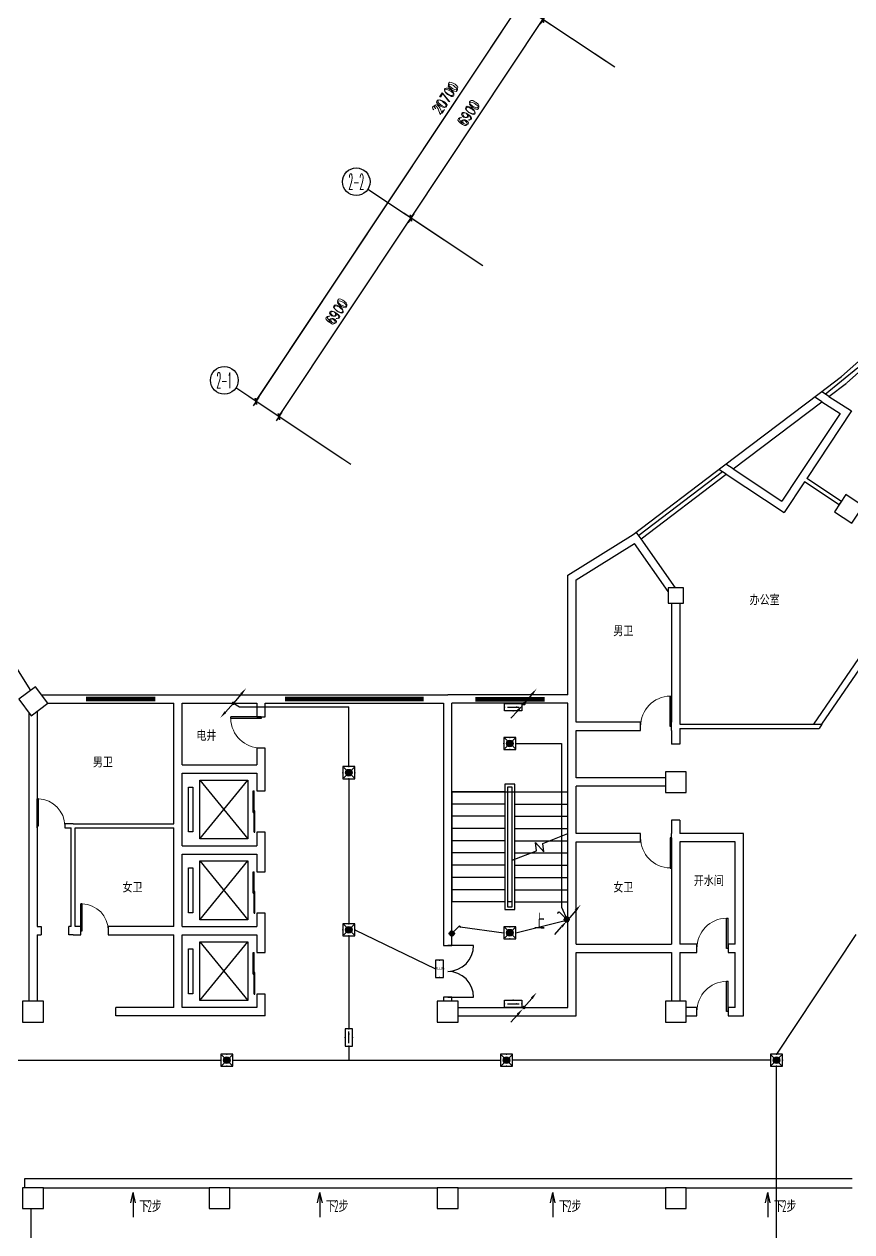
# Model space of a CAD drawing. Extents: x -149393 to 1177518, y -366685 to 296590.
# Drawn here: x 784228 to 808177, y -245171 to -210219 of the extents above; entities that cross this region are included whole.
import ezdxf
from ezdxf.enums import TextEntityAlignment as Align

# ---------------------------------------------------------------- set-up
doc = ezdxf.new("R2010")
doc.units = 0
doc.header["$LTSCALE"] = 1000
doc.header["$MEASUREMENT"] = 0
doc.linetypes.add('常规', pattern=[20, 10, 0, 10])
doc.layers.get('0').update_dxf_attribs({"linetype": 'CONTINUOUS'})
doc.layers.get('Defpoints').update_dxf_attribs({"linetype": 'CONTINUOUS'})
for name, color, linetype in [('AXIS', 3, 'CONTINUOUS'), ('AXIS_TEXT', 7, 'CONTINUOUS'), ('COLUMN', 9, 'CONTINUOUS'), ('EQUIP-消防', 3, 'CONTINUOUS'), ('LWIRE', 4, 'CONTINUOUS'), ('STAIR', 2, 'CONTINUOUS'), ('TEL_SYMB', 3, 'CONTINUOUS'), ('TEL_TEXT', 7, 'CONTINUOUS'), ('WALL', 9, 'CONTINUOUS'), ('WINDOW', 4, 'CONTINUOUS'), ('WIRE-应急', 60, '常规')]:
    doc.layers.add(name, color=color, linetype=linetype)
doc.styles.add('_TCH_AXIS', font='COMPLEX', dxfattribs={"bigfont": 'GBCBIG'})
doc.styles.add('_TCH_DIM', font='SIMPLEX', dxfattribs={"bigfont": 'GBCBIG'})
doc.styles.add('_TCH_DIM_T3', font='SIMPLEX', dxfattribs={"width": 0.7058823529411765, "bigfont": 'GBCBIG'})
doc.styles.add('_TEL_DIM', font='', dxfattribs={"width": 0.8, "height": 3.5})
doc.styles.add('COMPLEX', font='COMPLEX')
doc.styles.add('DIM_FONT', font='SIMPLEX.shx', dxfattribs={"width": 0.8})
doc.styles.get("Standard").update_dxf_attribs({"font": 'gbenor.shx', "bigfont": 'gbcbig.shx'})
doc.styles.get('_TEL_DIM').set_extended_font_data('SimSun')
doc.dimstyles.new('_TCH_ARCH&&100', dxfattribs={"dimtxt": 297.5, "dimasz": 100, "dimexe": 250, "dimexo": 300, "dimgap": 126.25, "dimtad": 1, "dimdec": 0, "dimzin": 0, "dimdsep": 46, "dimtxsty": '_TCH_DIM_T3', "dimblk": 'ARCHTICK', "dimcen": 0.09, "dimclrt": 7, "dimazin": 2, "dimtfac": 1, "dimtdec": 0, "dimtix": 1, "dimtmove": 2, "dimatfit": 3, "dimfxl": 1, "dimtolj": 1, "dimtzin": 0, "dimarcsym": 0})
doc.dimstyles.new('DIMN', dxfattribs={"dimtxt": 300, "dimasz": 1, "dimexe": 250, "dimexo": 300, "dimgap": 150, "dimtad": 1, "dimdec": 0, "dimdsep": 46, "dimtxsty": 'DIM_FONT', "dimblk": '_DIMX', "dimcen": 2.5, "dimclrt": 7, "dimadec": 0, "dimazin": 0, "dimtfac": 1, "dimtdec": 0, "dimtix": 1, "dimtmove": 2, "dimatfit": 3, "dimldrblk": '_DIMX', "dimfxl": 1, "dimtolj": 1, "dimarcsym": 0})

# ---------------------------------------------------------------- blocks, each defined once
blk = doc.blocks.new('$equip_U$00000427(cyc-PC)')
for p, q in [((-0.428571428572468, -0.428571428572468), (0.428571428572468, 0.428571428572468)), ((-0.428571428572468, 0.428571428572468), (0.428571428572468, -0.428571428572468))]:
    blk.add_line(p, q)
blk.add_lwpolyline([(-0.5, 0.5), (-0.5, -0.5), (0.5, -0.5), (0.5, 0.5)], close=True)
blk.add_circle((0, 0), 0.2745087381843628)
for p in [(-0.5, 0), (0, 0.5), (0.5, 0), (0, -0.5)]:
    blk.add_point(p)
for points in [[(-0.237731540830282, 0.1372543690922612), (0.237731540830282, 0.1372543690922612), (-0.2745087381845224, 0), (0.2745087381845224, 0)], [(-0.237731540830282, -0.1372543690922612), (0.237731540830282, -0.1372543690922612), (-0.2745087381845224, 0), (0.2745087381845224, 0)], [(-0.1372543690958992, 0.237731540830282), (0.1372543690886232, 0.237731540830282), (-0.237731540830282, 0.1372543690922612), (0.237731540830282, 0.1372543690922612)], [(0, 0.2745087381845224), (0, 0.2745087381845224), (-0.1372543690958992, 0.237731540830282), (0.1372543690886232, 0.237731540830282)], [(-0.1372543690958992, -0.237731540830282), (0.1372543690886232, -0.237731540830282), (-0.237731540830282, -0.1372543690922612), (0.237731540830282, -0.1372543690922612)], [(0, -0.2745087381845224), (0, -0.2745087381845224), (-0.1372543690958992, -0.237731540830282), (0.1372543690886232, -0.237731540830282)]]:
    blk.add_solid(points)
at = {"color": 7, "style": '_TEL_DIM', "flags": 1}
blk.add_attdef('A', text='', height=2e-05, dxfattribs=at).set_placement((0, 0), align=Align.MIDDLE_CENTER)
blk = doc.blocks.new('$equip_U$00000108(cyc-PC)')
for p, q in [((-0.7199923809498614, 0.6000100000019302), (-0.7199923809498614, 1.000000338535756e-05)), ((0.720007619045191, 0.6000100000019302), (-0.7199923809498614, 0.6000100000019302)), ((-0.7199923809498614, 1.000000338535756e-05), (0.720007619045191, 1.000000338535756e-05)), ((-0.4799923809555366, 0.3000099999990198), (0.4800076190508662, 0.3000099999990198)), ((0.720007619045191, 1.000000338535756e-05), (0.720007619045191, 0.6000100000019302))]:
    blk.add_line(p, q)
for p in [(-0.7199923809498614, 0.3000100000062957), (0, 0), (7.61904766477528e-06, 0.6000100000019302), (0.720007619045191, 0.3000099999990198)]:
    blk.add_point(p)
blk.add_solid([(0.2400076190492655, 0.2280099999989034), (0.5280076190497311, 0.3000099999990198), (0.2400076190492655, 0.3720099999991362)])
at = {"color": 7, "style": '_TEL_DIM', "flags": 1}
blk.add_attdef('A', text='', height=2e-05, dxfattribs=at).set_placement((0, 0), align=Align.MIDDLE_CENTER)
blk = doc.blocks.new('$TelecSys$00000079')
for p, q in [((0.7000000000007276, 0.7000000000007276), (0, 0)), ((0.1041666666678793, 0.1041666666660603), (0.1041666666678793, 0.1041666666660603)), ((-0.1041666666678793, -0.1041666666660603), (-0.1041666666678793, -0.1041666666660603))]:
    blk.add_line(p, q)
at = {"const_width": 0.1425}
blk.add_lwpolyline([(-0.07125000000087311, 0, 1), (0.07125000000087311, 0, 1)], format="xyb", close=True, dxfattribs=at)
blk.add_solid([(0.6300000000010186, 0.7700000000004366), (0.7700000000004366, 0.6299999999991996), (1.150000000001455, 1.149999999999636)])
at = {"width": 0.8, "flags": 9}
blk.add_attdef('A', (0, 0), '', height=2e-05, dxfattribs=at)
blk = doc.blocks.new('$TelecSys$00000078')
for p, q in [((1.150000000001455, 1.149999999999636), (0.5499999999992724, 0.5499999999992724)), ((0.1041666666678793, 0.1041666666660603), (0.1041666666678793, 0.1041666666660603)), ((-0.1041666666678793, -0.1041666666660603), (-0.1041666666678793, -0.1041666666660603))]:
    blk.add_line(p, q)
at = {"const_width": 0.1425}
blk.add_lwpolyline([(-0.07125000000087311, 0, 1), (0.07125000000087311, 0, 1)], format="xyb", close=True, dxfattribs=at)
blk.add_solid([(0.6199999999989814, 0.4799999999995634), (0.4799999999995634, 0.6200000000008004), (0.09999999999854481, 0.1000000000003638)])
at = {"width": 0.8, "flags": 9}
blk.add_attdef('A', (0, 0), '', height=2e-05, dxfattribs=at)
blk = doc.blocks.new('$equip_U$00000446(cyc-PC)')
for p, q in [((0.7199999999938882, 0.6599999999962165), (-0.7199999999938882, 0.6599999999962165)), ((-0.7199999999938882, 0.6599999999962165), (-0.7199999999938882, 0)), ((-0.7199999999938882, 0), (0.7199999999938882, 0)), ((0.7199999999938882, 0), (0.7199999999938882, 0.6599999999962165))]:
    blk.add_line(p, q)
for p in [(-0.7199999999938882, 0.3299999999981083), (0, 0.6599999999962165), (0, 0), (0.7199999999938882, 0.3299999999981083)]:
    blk.add_point(p)
at = {"width": 0.8}
blk.add_text('E', height=0.45, dxfattribs=at).set_placement((-0.07848348547122441, 0.1114720417626813))
at = {"color": 7, "style": '_TEL_DIM', "flags": 1}
blk.add_attdef('A', text='', height=2e-05, dxfattribs=at).set_placement((0, 0), align=Align.MIDDLE_CENTER)
blk = doc.blocks.new('$equip_U$00000423(cyc-PC)')
for p, q in [((0.147326611164317, 0.3556639127473318), (0.6250126984159579, 0.8333500000007916)), ((0.6250126984159579, 0.8333500000007916), (0.7664340546543826, 0.6919286437623668))]:
    blk.add_line(p, q)
blk.add_circle((1.269841595785692e-05, 0.2083500000007916), 0.2083333333333751)
for p in [(-0.2083206349198008, 0.2083499999916967), (-0.0520706349198008, 0.4027276462265945), (0, 0), (0.2083460317444406, 0.2083499999916967), (0.6957233765351702, 0.7626393218815792)]:
    blk.add_point(p)
for points in [[(-0.1804092607126222, 0.312516666666852), (0.180434657529986, 0.312516666666852), (-0.2083206349198008, 0.2083500000007916), (0.2083460317517165, 0.2083500000007916)], [(-0.1804092607126222, 0.1041833333310933), (0.180434657529986, 0.1041833333310933), (-0.2083206349198008, 0.2083500000007916), (0.2083460317517165, 0.2083500000007916)], [(-0.1041539682482835, 0.3887719591220957), (0.1041793650801992, 0.3887719591220957), (-0.1804092607126222, 0.312516666666852), (0.180434657529986, 0.312516666666852)], [(-0.1041539682482835, 0.02792804087948753), (0.1041793650801992, 0.02792804087948753), (-0.1804092607126222, 0.1041833333310933), (0.180434657529986, 0.1041833333310933)], [(1.269841595785692e-05, 0.4166833333310933), (1.269841595785692e-05, 0.4166833333310933), (-0.1041539682482835, 0.3887719591220957), (0.1041793650801992, 0.3887719591220957)], [(1.269841595785692e-05, 1.666666685196105e-05), (1.269841595785692e-05, 1.666666685196105e-05), (-0.1041539682482835, 0.02792804087948753), (0.1041793650801992, 0.02792804087948753)]]:
    blk.add_solid(points)
at = {"color": 7, "style": '_TEL_DIM', "flags": 1}
blk.add_attdef('A', text='', height=2e-05, dxfattribs=at).set_placement((0, 0), align=Align.MIDDLE_CENTER)
blk = doc.blocks.new('_DIMX')
blk.add_line((-150, 0), (150, 0))
at = {"const_width": 50}
blk.add_lwpolyline([(-70, -70), (70, 70)], dxfattribs=at)
blk = doc.blocks.new('_ArchTick')
at = {"color": 0, "linetype": 'ByBlock', "const_width": 0.4}
blk.add_lwpolyline([(-0.5, -0.5), (0.5, 0.5)], dxfattribs=at)
blk = doc.blocks.new('*D1377')
at = {"layer": 'AXIS', "color": 0, "lineweight": -2, "transparency": 16777216}
for p, q in [((799237.6566958547, -210083.9592964986), (804882.2504981367, -201588.1626412557)), ((806714.6772276986, -202805.6240495909), (804674.0201879592, -201449.8147539449)), ((801070.0834254166, -211301.4207048338), (799029.4263856772, -209945.6114091878))]:
    blk.add_line(p, q, dxfattribs=at)
at = {"layer": 'Defpoints', "color": 0, "transparency": 16777216}
for p in [(804882.2504981367, -201588.1626412557), (806964.5535999117, -202971.6415143639), (801319.9597976297, -211467.4381696068)]:
    blk.add_point(p, dxfattribs=at)
at = {"layer": 'AXIS', "color": 0, "lineweight": -2, "transparency": 16777216, "xscale": 100, "yscale": 100, "zscale": 100}
for p, rotation in [((804882.2504981367, -201588.1626412557), 56.39999999999981), ((799237.6566958547, -210083.9592964986), 236.3999999999998)]:
    blk.add_blockref('_ArchTick', p, dxfattribs=dict(at, rotation=rotation))
at = {"layer": 'AXIS', "color": 7, "transparency": 16777216, "insert": (801830.9002558005, -205683.8782928354), "char_height": 297.5, "attachment_point": 5, "rotation": 56.399999999999814, "style": '_TCH_DIM_T3'}
blk.add_mtext('\\A1;10200', dxfattribs=at)
blk = doc.blocks.new('*D1378')
at = {"layer": 'AXIS', "color": 0, "lineweight": -2, "transparency": 16777216}
for p, q in [((801070.0834254164, -211301.4207048338), (799029.4263856767, -209945.6114091877)), ((795419.2550060754, -215831.1158573982), (799237.6566958544, -210083.9592964985)), ((797251.6817356374, -217048.5772657335), (795211.0246958977, -215692.7679700874))]:
    blk.add_line(p, q, dxfattribs=at)
at = {"layer": 'Defpoints', "color": 0, "transparency": 16777216}
for p in [(799237.6566958544, -210083.9592964985), (801319.9597976294, -211467.4381696068), (797501.5581078504, -217214.5947305065)]:
    blk.add_point(p, dxfattribs=at)
at = {"layer": 'AXIS', "color": 0, "lineweight": -2, "transparency": 16777216, "xscale": 100, "yscale": 100, "zscale": 100}
for p, rotation in [((799237.6566958544, -210083.9592964985), 56.40000000000044), ((795419.2550060754, -215831.1158573982), 236.4000000000005)]:
    blk.add_blockref('_ArchTick', p, dxfattribs=dict(at, rotation=rotation))
at = {"layer": 'AXIS', "color": 7, "transparency": 16777216, "insert": (797099.4025097694, -212805.3549009065), "char_height": 297.5, "attachment_point": 5, "rotation": 56.40000000000044, "style": '_TCH_DIM_T3'}
blk.add_mtext('\\A1;6900', dxfattribs=at)
blk = doc.blocks.new('*D1379')
at = {"layer": 'AXIS', "color": 0, "lineweight": -2, "transparency": 16777216}
for p, q in [((791600.8533162961, -221578.2724182978), (795419.2550060751, -215831.1158573981)), ((797251.6817356374, -217048.5772657335), (795211.0246958975, -215692.7679700873)), ((793433.2800458584, -222795.7338266332), (791392.6230061185, -221439.924530987))]:
    blk.add_line(p, q, dxfattribs=at)
at = {"layer": 'Defpoints', "color": 0, "transparency": 16777216}
for p in [(795419.2550060751, -215831.1158573981), (797501.5581078504, -217214.5947305065), (793683.1564180714, -222961.7512914062)]:
    blk.add_point(p, dxfattribs=at)
at = {"layer": 'AXIS', "color": 0, "lineweight": -2, "transparency": 16777216, "xscale": 100, "yscale": 100, "zscale": 100}
for p, rotation in [((795419.2550060751, -215831.1158573981), 56.40000000000044), ((791600.8533162961, -221578.2724182978), 236.4000000000005)]:
    blk.add_blockref('_ArchTick', p, dxfattribs=dict(at, rotation=rotation))
at = {"layer": 'AXIS', "color": 7, "transparency": 16777216, "insert": (793281.0008199904, -218552.511461806), "char_height": 297.5, "attachment_point": 5, "rotation": 56.40000000000044, "style": '_TCH_DIM_T3'}
blk.add_mtext('\\A1;6900', dxfattribs=at)
blk = doc.blocks.new('*D1380')
at = {"layer": 'AXIS', "color": 0, "lineweight": -2, "transparency": 16777216}
for p, q in [((804888.4851151956, -205554.2641439342), (802181.4910828881, -203755.7416088934)), ((790934.5163237284, -221135.5591789033), (802389.7213930655, -203894.0894962043)), ((793433.2800458584, -222795.7338266332), (790726.2860135508, -220997.2112915925))]:
    blk.add_line(p, q, dxfattribs=at)
at = {"layer": 'Defpoints', "color": 0, "transparency": 16777216}
for p in [(802389.7213930655, -203894.0894962043), (805138.3614874086, -205720.2816087072), (793683.1564180714, -222961.7512914062)]:
    blk.add_point(p, dxfattribs=at)
at = {"layer": 'AXIS', "color": 0, "lineweight": -2, "transparency": 16777216, "xscale": 100, "yscale": 100, "zscale": 100}
for p, rotation in [((802389.7213930655, -203894.0894962043), 56.39999999999999), ((790934.5163237284, -221135.5591789033), 236.4)]:
    blk.add_blockref('_ArchTick', p, dxfattribs=dict(at, rotation=rotation))
at = {"layer": 'AXIS', "color": 7, "transparency": 16777216, "insert": (796433.0655172016, -212362.6416615118), "char_height": 297.5, "attachment_point": 5, "rotation": 56.39999999999999, "style": '_TCH_DIM_T3'}
blk.add_mtext('\\A1;20700', dxfattribs=at)
blk = doc.blocks.new('_FZHK')
blk.add_lwpolyline([(-0.5, -0.5), (0.5, -0.5), (0.5, 0.5), (-0.5, 0.5)], close=True)
blk = doc.blocks.new('$TCHSYS$DOOR2D')
for p, q in [((0.45, 0.9750000000000001), (0.5000000000000002, 0.9750000000000001)), ((0.45, 0), (0.45, 0.9750000000000001)), ((0.5, 0), (0.5, 0.9750000000000001)), ((0.5, 0), (0.45, 0))]:
    blk.add_line(p, q)
at = {"lineweight": 13}
blk.add_arc((0.475, 0), 0.975, 91.4692835813538, 180, dxfattribs=at)
blk = doc.blocks.new('_AXISO')
blk.add_circle((0, 0), 0.5)
at = {"layer": 'AXIS_TEXT', "style": 'COMPLEX', "width": 1.041666666666667}
blk.add_attdef('A', text='', height=0.56, dxfattribs=at).set_placement((-0.25, -0.28), (0.25, -0.28), align=Align.FIT)
blk = doc.blocks.new('$DorLib2D$00000029')
for p, q in [((-0.4999999999996997, 0.1687265775143107), (0.01999999999995007, 0.1687265775143107)), ((-0.4999999999996997, 0.1687265775143107), (-0.4999999999996997, 0.14999999999988)), ((-0.4999999999996997, 0.14999999999988), (0.01999999999995007, 0.14999999999988)), ((-0.02000000000004993, 0.1874531550287415), (-0.02000000000004993, 0.1687265775143107)), ((-0.02000000000004993, 0.1874531550287415), (0.4999999999995999, 0.1874531550287415)), ((-0.02000000000004993, 0.1687265775143107), (0.4999999999995999, 0.1687265775143107)), ((0.01999999999995007, 0.14999999999988), (0.01999999999995007, 0.1687265775143107)), ((0.4999999999995999, 0.1874531550287415), (0.4999999999995999, 0.1687265775143107))]:
    blk.add_line(p, q)
blk = doc.blocks.new('$DorLib2D$00000001')
for p, q in [((0.45, 0.9750000000000001), (0.5000000000000002, 0.9750000000000001)), ((0.45, 0), (0.45, 0.9750000000000001)), ((0.5, 0), (0.5, 0.9750000000000001)), ((0.5, 0), (0.45, 0))]:
    blk.add_line(p, q)
at = {"lineweight": 13}
blk.add_arc((0.475, 0), 0.975, 91.4692835813538, 180, dxfattribs=at)
blk = doc.blocks.new('$TCHSYS$WIN2D')
for p, q in [((-0.5, 0.5), (0.5, 0.5)), ((0.5, 0.1666666666666666), (-0.5, 0.1666666666666666)), ((0.5, -0.1666666666666667), (-0.5, -0.1666666666666667)), ((-0.4999999999999999, -0.5), (0.5, -0.5))]:
    blk.add_line(p, q)

msp = doc.modelspace()

# ---------------------------------------------------------------- linework, layer by layer
at = {"color": 59}
for p, q in [((807407.7558435248, -220926.2774861676), (808353.4739088502, -220155.8557624899)), ((807512.4038800396, -220995.805475396), (807300.6856491346, -220855.1402190945)), ((807309.846375134, -221149.3690805704), (807098.1281442285, -221008.7038242682)), ((804747.4658932098, -223091.9699474988), (804535.7476623048, -222951.3046911973)), ((804439.0492728519, -223175.2009245225), (802010.7977819525, -225016.1154509139)), ((804544.9083883042, -223245.5335526732), (804333.1901573987, -223104.868296371)), ((802083.2939791876, -225111.741291493), (801938.3015847165, -224920.4896103334)), ((789309.4828791792, -232098.2441501124), (790699.7094215279, -233798.2441501123)), ((789309.4828791792, -233798.2441501123), (790699.7094215279, -232098.2441501124)), ((789309.4828791792, -234438.2441501124), (790699.7094215279, -236138.2441501124)), ((789309.4828791792, -236138.2441501124), (790699.7094215279, -234438.2441501124)), ((789309.4828791792, -236778.2441501123), (790699.7094215279, -238478.2441501123)), ((789309.4828791792, -238478.2441501123), (790699.7094215279, -236778.2441501123))]:
    msp.add_line(p, q, dxfattribs=at)
for points in [[(788979.5561307903, -232298.2441501124), (789108.0158044243, -232298.2441501124), (789108.0158044243, -233598.2441501123), (788979.5561307903, -233598.2441501123)], [(789309.4828791792, -232098.2441501124), (790699.7094215279, -232098.2441501124), (790699.7094215279, -233798.2441501123), (789309.4828791792, -233798.2441501123)], [(789309.4828791792, -234438.2441501124), (790699.7094215279, -234438.2441501124), (790699.7094215279, -236138.2441501124), (789309.4828791792, -236138.2441501124)], [(788979.5561307903, -234638.2441501124), (789108.0158044243, -234638.2441501124), (789108.0158044243, -235938.2441501124), (788979.5561307903, -235938.2441501124)], [(788979.5561307903, -236978.2441501123), (789108.0158044243, -236978.2441501123), (789108.0158044243, -238278.2441501123), (788979.5561307903, -238278.2441501123)], [(789309.4828791792, -236778.2441501123), (790699.7094215279, -236778.2441501123), (790699.7094215279, -238478.2441501123), (789309.4828791792, -238478.2441501123)]]:
    msp.add_lwpolyline(points, close=True, dxfattribs=at)
for points in [[(787317.0254205213, -244329.3658140225), (787385.6222027208, -244033.5848663417)], [(787385.6222027208, -244033.5848663417), (787385.6222027208, -244747.9258548271)], [(787454.2189849204, -244329.3658140225), (787385.6222027208, -244033.5848663417)], [(792719.5203515406, -244329.3658140225), (792788.1171337402, -244033.5848663417)], [(792788.1171337402, -244033.5848663417), (792788.1171337402, -244747.9258548271)], [(792856.7139159398, -244329.3658140225), (792788.1171337402, -244033.5848663417)], [(799459.7762092858, -244329.3658140225), (799528.3729914854, -244033.5848663417)], [(799528.3729914854, -244033.5848663417), (799528.3729914854, -244747.9258548271)], [(799596.969773685, -244329.3658140225), (799528.3729914854, -244033.5848663417)], [(805679.2284652902, -244329.3658140225), (805747.8252474897, -244033.5848663417)], [(805747.8252474897, -244033.5848663417), (805747.8252474897, -244747.9258548271)], [(805816.4220296893, -244329.3658140225), (805747.8252474897, -244033.5848663417)]]:
    msp.add_lwpolyline(points)
at = {"layer": 'AXIS'}
for p, q in [((801319.9597976295, -211467.4381696068), (797988.2748347892, -209253.8719726334)), ((797501.5581078505, -217214.5947305065), (794169.8731450102, -215001.0285335332)), ((793683.1564180715, -222961.7512914062), (790351.4714552311, -220748.1850944328))]:
    msp.add_line(p, q, dxfattribs=at)
at = {"layer": 'STAIR', "color": 59}
for p, q in [((798427.5487391677, -232218.4558656088), (798138.7987391729, -232218.4558656094)), ((798138.7987391729, -232218.4558656094), (798138.7987391803, -235840.9558655441)), ((798348.7987391693, -232297.2058656076), (798217.548739172, -232297.2058656078)), ((798217.548739172, -232297.2058656078), (798217.5487391792, -235762.2058655454)), ((798348.7987391764, -235762.2058655451), (798348.7987391693, -232297.2058656076)), ((798427.5487391752, -235840.9558655435), (798427.5487391677, -232218.4558656088)), ((796603.173739201, -232435.0183656106), (796603.1737392077, -235624.3933655532)), ((798138.7987391736, -232435.0183656069), (796603.173739201, -232435.0183656106)), ((796603.173739201, -232435.0183656106), (799963.1737391407, -232435.0183656037)), ((798217.548739172, -232435.0183656073), (798217.5487391787, -235624.3933655499)), ((798348.7987391736, -234278.0813417897), (798348.7987391697, -232435.018365607)), ((798427.5487391684, -232435.0183656073), (799963.1737391407, -232435.0183656037)), ((799963.1737391428, -233640.2063417972), (799963.1737391407, -232435.0183656037)), ((798138.7987391743, -232789.3933656015), (796603.1737392019, -232789.3933656042)), ((798427.5487391691, -232789.393365601), (799963.1737391414, -232789.3933655973)), ((798138.798739175, -233143.7683655942), (796603.1737392026, -233143.7683655978)), ((798427.5487391698, -233143.7683655946), (799963.1737391421, -233143.7683655909)), ((798138.7987391758, -233498.1433655878), (796603.1737392033, -233498.1433655914)), ((798427.5487391705, -233498.1433655882), (799963.1737391428, -233498.1433655846)), ((799233.5261346131, -233928.5061270027), (799963.1737391428, -233640.2063417969)), ((799963.1737391473, -235624.3933655463), (799963.1737391431, -233781.330389364)), ((798138.7987391765, -233852.5183655814), (796603.1737392041, -233852.5183655851)), ((798348.7987391739, -234419.2053893563), (799054.0862971592, -234140.5307932722)), ((798427.5487391712, -233852.5183655808), (799425.8408394504, -233852.5183655791)), ((799054.0862971592, -234140.5307932722), (799027.3311779938, -233907.8728429931)), ((799027.3311779938, -233907.8728429931), (799261.5306585064, -234172.0286877087)), ((799261.5306585064, -234172.0286877087), (799233.5261346131, -233928.5061270027)), ((799425.8408394492, -233852.5183655793), (799963.1737391435, -233852.5183655782)), ((798138.7987391772, -234206.8933655761), (796603.1737392048, -234206.8933655787)), ((798348.7987391762, -235624.3933655496), (798348.7987391739, -234419.2053893569)), ((798427.5487391719, -234206.8933655754), (798886.131638866, -234206.893365574)), ((798886.1316388668, -234206.8933655743), (799963.1737391443, -234206.8933655718)), ((798138.7987391779, -234561.2683655687), (796603.1737392055, -234561.2683655723)), ((798427.5487391728, -234561.2683655691), (799963.173739145, -234561.2683655654)), ((798138.7987391786, -234915.6433655624), (796603.1737392062, -234915.6433655659)), ((798427.5487391734, -234915.6433655617), (799963.1737391457, -234915.6433655591)), ((798138.7987391794, -235270.0183655559), (796603.173739207, -235270.0183655596)), ((798427.5487391741, -235270.0183655563), (799963.1737391466, -235270.0183655527)), ((798138.7987391801, -235624.3933655495), (796603.1737392077, -235624.3933655532)), ((798138.7987391803, -235840.9558655441), (798427.5487391752, -235840.9558655435)), ((798348.7987391762, -235624.3933655496), (798217.5487391787, -235624.3933655499)), ((798217.5487391792, -235762.2058655454), (798348.7987391764, -235762.2058655451)), ((798427.548739175, -235624.3933655489), (799963.1737391473, -235624.3933655463))]:
    msp.add_line(p, q, dxfattribs=at)
at = {"layer": 'STAIR'}
for p, q in [((784243.1737392109, -243898.2441501123), (784243.1737392109, -243628.2441501123)), ((784243.1737392109, -243628.2441501123), (808183.1737392109, -243628.2441501123)), ((784783.1737392112, -243898.2441501123), (789583.1737392108, -243898.2441501123)), ((790183.1737392108, -243898.2441501123), (796183.1737392108, -243898.2441501123)), ((796783.1737392112, -243898.2441501123), (802783.1737392112, -243898.2441501123)), ((803383.1737392112, -243898.2441501123), (808183.1737392109, -243898.2441501123))]:
    msp.add_line(p, q, dxfattribs=at)
at = {"layer": 'TEL_SYMB', "color": 59}
msp.add_lwpolyline([(799155.986239162, -235801.5808655448, 0, 0, 0), (799155.9862391596, -234600.6433655664, 104.9999999981116, 0, 0), (799155.9862391588, -234206.8933655735, 0, 0, 0)], format="xyseb", dxfattribs=at)
at = {"layer": 'WALL', "color": 59}
for p, q in [((807873.7626029617, -220421.1249655496), (810120.9783796212, -218426.8932181309)), ((808033.0629102009, -220600.6337734491), (810209.8054033926, -218668.9416631652)), ((807228.5776413876, -220909.8069945317), (807880.9165593464, -220415.2535289202)), ((807512.4038800445, -220995.8054754031), (808025.9089538163, -220606.5052100784)), ((804467.8318280688, -223002.793281356), (807228.5776413876, -220909.8069945317)), ((804747.4658932096, -223091.9699474986), (807308.3645336627, -221150.4924994273)), ((807308.3645336627, -221150.4924994273), (807835.6808739213, -221485.665281016)), ((807512.4038800445, -220995.8054754031), (808171.2511383296, -221414.5819314736)), ((807835.6808739213, -221485.665281016), (806638.92652623, -223284.2694285969)), ((808171.2511383296, -221414.5819314736), (806871.9747047449, -223367.2666965706)), ((801850.6171770712, -224986.9652206143), (804467.8318280688, -223002.7932813559)), ((802083.293979186, -225111.7412914927), (804544.9083883028, -223245.5335526729)), ((804544.9083883028, -223245.5335526729), (806214.7671447522, -224354.9850579092)), ((804747.4658932096, -223091.9699474986), (806147.8159727609, -224022.3603159148)), ((806638.92652623, -223284.2694285969), (806147.8159727609, -224022.3603159148)), ((806805.4997341089, -223467.1720431676), (806214.7671447522, -224354.9850579092)), ((807806.7546309417, -224133.3865365261), (806805.4997341089, -223467.1720431676)), ((807873.1956169017, -224033.4585772203), (806871.9747047449, -223367.2666965706)), ((780892.262515525, -223902.3531166876), (784410.8014241765, -229501.1002871577)), ((807806.7546309417, -224133.3865365261), (807839.9921209047, -224083.4338562979)), ((799963.1737392112, -226168.7786614295), (801850.6171770712, -224986.9652206143)), ((800203.1737392109, -226301.6690248766), (801885.7932987796, -225248.1050497192)), ((802858.1737392101, -226640.7173085728), (801885.7932987796, -225248.1050497192)), ((803072.4270729887, -226528.3461662867), (802083.293979186, -225111.7412914927)), ((799963.173739211, -229633.3461662869), (799963.1737392112, -226168.7786614295)), ((800203.1737392109, -229753.3461662869), (800203.1737392109, -226301.6690248766)), ((802963.1737392108, -226978.3461662869), (802963.173739211, -230422.7420294389)), ((803203.1737392108, -226978.3461662868), (803203.173739211, -230482.742029439)), ((784734.4755069542, -229633.3461662869), (788683.1737392121, -229633.3461662875)), ((788683.173739212, -229633.3461662875), (791083.1737392108, -229633.3461662869)), ((791083.1737392109, -229633.3461662869), (796483.1737392109, -229633.3461662869)), ((799963.173739211, -229633.3461662869), (796483.1737392109, -229633.3461662869)), ((784914.4730506339, -229873.3461662867), (788563.1737392107, -229873.3461662875)), ((788563.1737392109, -231778.2441501124), (788563.1737392107, -229873.3461662875)), ((788803.1737392106, -229873.3461662874), (790963.1737392108, -229873.3461662868)), ((788803.1737392106, -231658.2441501124), (788803.1737392106, -229873.3461662874)), ((790963.1737392108, -229873.3461662868), (790963.1737392108, -230270.6688541022)), ((791203.1737392108, -230270.6688541022), (791203.1737392107, -229873.3461662868)), ((791203.1737392107, -229873.3461662868), (796363.1737392108, -229873.3461662868)), ((796363.1737392108, -229873.3461662868), (796363.1737392108, -236881.878241793)), ((799963.1737392099, -229873.3461662869), (796603.1737392109, -229873.3461662869)), ((796603.1737392108, -236881.878241793), (796603.1737392109, -229873.3461662869)), ((799963.1737392108, -230542.742029439), (799963.1737392099, -229873.3461662869)), ((800203.1737392108, -230422.742029439), (800203.1737392109, -229753.3461662869)), ((784363.1737392109, -230138.2766032414), (784363.1737392108, -236458.2441501126)), ((784603.1737392109, -230106.8215187775), (784603.1737392108, -236338.2441501128)), ((790963.1737392108, -230270.6688541022), (791203.1737392108, -230270.6688541022)), ((799963.1737392108, -232153.3461662875), (799963.1737392108, -230542.742029439)), ((802063.1737392086, -230422.742029439), (800203.1737392108, -230422.742029439)), ((800203.1737392113, -232033.3461662866), (800203.1737392113, -230662.7420294391)), ((800203.1737392113, -230662.7420294391), (802063.1737392086, -230662.7420294391)), ((802063.1737392086, -230662.7420294391), (802063.1737392086, -230422.742029439)), ((802963.1737392115, -230662.7420294391), (802963.173739211, -230422.7420294389)), ((802963.1737392115, -230662.7420294391), (802963.1737392109, -231053.3461662868)), ((803203.173739211, -230482.742029439), (807313.6721401071, -230482.742029439)), ((803203.1737392118, -230602.742029439), (803203.1737392109, -231053.3461662868)), ((803203.1737392118, -230602.742029439), (807231.9386685701, -230602.742029439)), ((807313.6721401071, -230482.742029439), (807231.9386685701, -230602.742029439)), ((791203.1737392108, -231170.6688541022), (790963.1737392108, -231170.6688541022)), ((790963.1737392108, -231170.6688541022), (790963.1737392108, -231658.2441501124)), ((791203.1737392109, -231778.2441501124), (791203.1737392108, -231170.6688541022)), ((803203.1737392109, -231053.3461662868), (802963.1737392109, -231053.3461662868)), ((788803.1737392106, -231658.2441501124), (790963.1737392108, -231658.2441501124)), ((788563.1737392129, -233362.5390209856), (788563.1737392109, -231778.2441501125)), ((788803.1737392116, -231898.2441501124), (790963.173739211, -231898.2441501124)), ((788803.1737392129, -233422.5390209855), (788803.1737392116, -231898.2441501124)), ((790963.173739211, -231898.2441501124), (790963.1737392115, -232408.3258899537)), ((791203.173739211, -232408.3258899537), (791203.1737392109, -231778.2441501124)), ((802783.1737392108, -232033.3461662868), (800203.1737392113, -232033.3461662866)), ((790963.1737392115, -232408.3258899537), (791203.173739211, -232408.3258899537)), ((799963.173739211, -233763.9503031361), (799963.1737392108, -232153.3461662875)), ((802783.1737392108, -232273.3461662868), (800203.1737392108, -232273.346166287)), ((800203.173739211, -233643.9503031348), (800203.1737392108, -232273.346166287)), ((784603.1737392108, -233482.5390209857), (784603.1737392108, -233362.5390209857)), ((785643.4580439155, -233362.5390209854), (785403.1737392078, -233362.5390209856)), ((785403.1737392078, -233362.5390209856), (785403.1737392078, -233482.5390209854)), ((785403.1737392078, -233482.5390209854), (785583.4580439152, -233482.5390209857)), ((785583.4580439152, -236338.2441501108), (785583.4580439152, -233482.5390209857)), ((785643.4580439155, -233362.5390209854), (788563.1737392129, -233362.5390209856)), ((785703.4580439151, -236338.2441501125), (785703.4580439152, -233482.5390209855)), ((785703.4580439152, -233482.5390209855), (788563.1737392124, -233482.5390209855)), ((788563.1737392109, -234118.244150112), (788563.1737392124, -233482.5390209855)), ((788803.173739211, -233998.2441501124), (788803.1737392129, -233422.539020986)), ((802963.1737392109, -233253.3461662871), (802963.1737392112, -233643.9503031348)), ((803203.1737392109, -233253.3461662868), (802963.1737392109, -233253.3461662871)), ((803203.1737392109, -233253.3461662868), (803203.1737392108, -233643.9503031346)), ((791203.173739211, -233608.3258899537), (790963.1737392115, -233608.3258899537)), ((790963.1737392115, -233608.3258899537), (790963.173739211, -233998.2441501124)), ((791203.1737392109, -234118.2441501124), (791203.173739211, -233608.3258899537)), ((799963.1737392104, -236968.5581775211), (799963.173739211, -233763.9503031361)), ((802063.1737392027, -233643.9503031347), (800203.173739211, -233643.9503031348)), ((802063.1737392027, -233883.9503031344), (802063.1737392027, -233643.9503031347)), ((802963.1737392118, -233883.9503031345), (802963.1737392112, -233643.9503031348)), ((805039.1983718808, -233643.9503031346), (803203.1737392108, -233643.9503031346)), ((805039.1983718817, -236968.5581775211), (805039.1983718808, -233643.9503031346)), ((788563.1737392108, -236338.2441501124), (788563.1737392109, -234118.2441501124)), ((788803.173739211, -233998.2441501124), (790963.173739211, -233998.2441501124)), ((791203.173739211, -234748.3258899527), (791203.1737392109, -234118.2441501124)), ((800203.173739211, -233883.9503031345), (802063.1737392027, -233883.9503031344)), ((800203.1737392105, -236848.5581775223), (800203.173739211, -233883.9503031345)), ((802963.1737392118, -233883.9503031345), (802963.173739211, -236848.5581775212)), ((803203.173739212, -233883.9503031344), (803203.1737392112, -236848.5581775213)), ((804799.1983718808, -233883.9503031344), (803203.173739212, -233883.9503031344)), ((804799.1983718816, -236848.5581775223), (804799.1983718808, -233883.9503031344)), ((788803.173739211, -236338.2441501124), (788803.173739211, -234238.2441501124)), ((788803.173739211, -234238.2441501124), (790963.1737392108, -234238.2441501124)), ((790963.1737392108, -234238.2441501124), (790963.1737392107, -234748.3258899527)), ((790963.1737392107, -234748.3258899527), (791203.173739211, -234748.3258899527)), ((791203.173739211, -235948.3258899527), (790963.1737392107, -235948.3258899527)), ((790963.1737392107, -235948.3258899527), (790963.1737392108, -236338.2441501124)), ((791203.1737392109, -236458.2441501124), (791203.173739211, -235948.3258899527)), ((784363.1737392108, -236458.2441501126), (784363.1737392109, -238498.2441501123)), ((784603.1737392108, -236338.2441501128), (784723.1737392107, -236338.2441501126)), ((784603.1737392108, -236578.2441501128), (784723.1737392107, -236578.2441501126)), ((784603.1737392108, -236578.2441501128), (784603.1737392109, -238498.2441501123)), ((784723.1737392107, -236338.2441501126), (784723.1737392107, -236578.2441501126)), ((785583.4580439152, -236338.2441501108), (785523.4580439168, -236338.2441501125)), ((785523.4580439168, -236578.2441501125), (785523.4580439168, -236338.2441501125)), ((785643.4580439168, -236578.2441501125), (785523.4580439168, -236578.2441501125)), ((785643.4580439168, -236578.2441501125), (785863.3158915638, -236578.2441501125)), ((785863.3158915638, -236338.2441501126), (785703.4580439151, -236338.2441501125)), ((785863.3158915638, -236578.2441501125), (785863.3158915638, -236338.2441501126)), ((788563.1737392108, -236338.2441501124), (786663.3158915642, -236338.2441501125)), ((786663.3158915642, -236338.2441501125), (786663.3158915642, -236578.2441501124)), ((786663.3158915642, -236578.2441501124), (788563.1737392108, -236578.2441501124)), ((788563.1737392109, -238678.2441501121), (788563.1737392108, -236578.2441501124)), ((788803.173739211, -236338.2441501124), (790963.1737392108, -236338.2441501124)), ((788803.1737392109, -238678.2441501124), (788803.1737392109, -236578.2441501124)), ((788803.1737392109, -236578.2441501124), (790963.173739211, -236578.2441501124)), ((790963.173739211, -236578.2441501124), (790963.173739211, -237088.3258899527)), ((791203.173739211, -237088.3258899527), (791203.1737392109, -236458.2441501124)), ((796363.1737392108, -236881.878241793), (796603.1737392108, -236881.878241793)), ((799963.1737392109, -238678.2441501123), (799963.1737392104, -236968.5581775212)), ((800203.1737392105, -236848.5581775223), (802963.173739211, -236848.5581775212)), ((803694.6183289274, -236848.5581775216), (803203.1737392112, -236848.5581775213)), ((803694.6183289272, -237088.5581775214), (803694.6183289274, -236848.5581775216)), ((804799.1983718816, -236848.5581775223), (804594.6183289274, -236848.5581775222)), ((804594.6183289274, -236848.5581775222), (804594.6183289273, -237088.558177522)), ((805039.1983718808, -238918.2441501123), (805039.1983718817, -236968.5581775212)), ((790963.173739211, -237088.3258899527), (791203.173739211, -237088.3258899527)), ((800203.173739211, -238918.2441501123), (800203.1737392104, -237088.5581775223)), ((800203.1737392104, -237088.5581775223), (802963.1737392108, -237088.5581775212)), ((802963.1737392108, -237088.5581775212), (802963.1737392109, -238498.2441501124)), ((803203.173739211, -237088.5581775211), (803203.1737392112, -238498.2441501124)), ((803203.173739211, -237088.5581775211), (803694.6183289272, -237088.5581775214)), ((804594.6183289273, -237088.558177522), (804799.1983718817, -237088.5581775221)), ((804799.1983718809, -238678.2441501123), (804799.1983718817, -237088.5581775221)), ((791203.1737392112, -238288.3258899532), (790963.173739211, -238288.3258899532)), ((790963.173739211, -238288.3258899532), (790963.173739211, -238678.2441501124)), ((791203.173739211, -238918.2441501124), (791203.1737392112, -238288.3258899532)), ((788563.1737392109, -238678.2441501121), (786883.1737392109, -238678.2441501123)), ((786883.1737392109, -238918.2441501123), (786883.1737392109, -238678.2441501123)), ((790963.173739211, -238678.2441501124), (788803.1737392109, -238678.2441501124)), ((796603.1737392108, -238381.878241793), (796363.1737392108, -238381.878241793)), ((796363.1737392108, -238381.878241793), (796363.1737392113, -238498.2441501124)), ((796603.1737392108, -238498.2441501124), (796603.1737392108, -238381.878241793)), ((796783.1737392113, -238678.2441501123), (799963.1737392109, -238678.2441501123)), ((803694.6183289273, -238678.2441501124), (803383.1737392113, -238678.2441501129)), ((803694.6183289273, -238918.2441501124), (803694.6183289273, -238678.2441501124)), ((804799.1983718809, -238678.2441501123), (804594.6183289272, -238678.2441501124)), ((804594.6183289272, -238678.2441501124), (804594.6183289272, -238918.2441501124)), ((788683.1737392109, -238918.2441501123), (786883.1737392109, -238918.2441501123)), ((791203.173739211, -238918.2441501124), (788683.1737392109, -238918.2441501123)), ((796783.1737392112, -238918.2441501122), (800203.173739211, -238918.2441501123)), ((803383.1737392112, -238918.244150112), (803694.6183289273, -238918.2441501124)), ((804594.6183289272, -238918.2441501124), (805039.1983718808, -238918.2441501123)), ((784423.1737392109, -244498.2441501123), (784423.1737392108, -246509.1260931866))]:
    msp.add_line(p, q, dxfattribs=at)
at = {"layer": 'WALL'}
for p, q in [((809718.9326022508, -226596.0918731574), (807071.6875195589, -230482.742029439)), ((807313.6721401071, -230482.742029439), (809884.2323634891, -226708.6795675762))]:
    msp.add_line(p, q, dxfattribs=at)
at = {"layer": 'WINDOW', "color": 59, "extrusion": (-2.999420502848171e-32, -1.224606353822377e-16, -1)}
msp.add_lwpolyline([(-796483.1737392109, -238381.8782417931), (-797233.1737392109, -238381.8782417931, -0.414213562373095), (-796483.1737392109, -237631.8782417931, -0.414213562373095), (-797233.1737392109, -236881.8782417931), (-796483.1737392109, -236881.8782417931)], format="xyb", dxfattribs=at)
at = {"layer": 'WIRE-应急', "linetype": '常规'}
for p, q in [((790282.4256366806, -229873.3461662868), (790461.5349929563, -229979.5182922473)), ((790461.5349929563, -229979.5182922473), (793624.467126246, -229979.5182922473)), ((793624.467126246, -231707.8536934901), (793624.467126246, -229979.5182922473)), ((798458.1737391779, -231037.2142560254), (799773.0687431612, -231037.2142560254)), ((799773.0687431612, -231037.2142560254), (799773.0687431612, -235777.0165607396)), ((793624.467126246, -232057.8536934901), (793624.467126246, -236253.4017543358)), ((799773.0687431612, -235777.0165607396), (799938.268493938, -236139.802535004)), ((798458.1737391779, -236514.3147718685), (799963.1737392107, -236138.5345980284)), ((793624.467126246, -236603.4017543358), (793624.467126246, -239292.7632339069)), ((793799.467126246, -236428.4017543358), (796132.1737392122, -237562.8962128521)), ((796846.6769209981, -236342.8112948239), (798108.1737391779, -236514.3147718685)), ((808296.4850256199, -236564.7716801119), (805995.3809976712, -240028.9649810691)), ((793624.4671262434, -239796.7632339052), (793624.4688762452, -240203.9649810691)), ((782485.0012022706, -240203.9649810691), (789919.6825543549, -240203.9649810691)), ((790269.6825543549, -240203.9649810691), (798010.4247233592, -240203.9649810691)), ((805820.3809976712, -240203.9649810691), (798360.4247233592, -240203.9649810691)), ((805995.3809976712, -248341.9969572328), (805995.3809976712, -240378.9649810691))]:
    msp.add_line(p, q, dxfattribs=at)

# ---------------------------------------------------------------- block references
at = {"layer": 'AXIS'}
ref = msp.add_blockref('_AXISO', (793836.704648726, -214779.6719138358), dxfattribs=dict(at, xscale=800, yscale=800, zscale=800))
ref.add_attrib('A', '2-2', dxfattribs={"layer": 'AXIS_TEXT', "height": 452.5483399593904, "style": '_TCH_AXIS', "width": 0.349999999999969}).set_placement((793610.4304787464, -215005.9460838155), (794062.9788187058, -215005.9460838155), align=Align.FIT)
ref = msp.add_blockref('_AXISO', (790018.302958947, -220526.8284747354), dxfattribs=dict(at, xscale=800, yscale=800, zscale=800))
ref.add_attrib('A', '2-1', dxfattribs={"layer": 'AXIS_TEXT', "height": 452.5483399593904, "style": '_TCH_AXIS', "width": 0.3818181818180499}).set_placement((789792.0287889674, -220753.1026447152), (790244.5771289266, -220753.1026447152), align=Align.FIT)
at = {"layer": 'COLUMN', "color": 59}
for p, xscale, yscale, zscale, rotation in [((808089.8684884732, -224249.4513280003), 599.999999999965, 599.999999999965, 599.999999999965, 326.3999999999982), ((784494.4749442291, -229813.3454159916), 600.0000000000464, 600.0000000000464, 600.0000000000464, 36.86999999999623)]:
    msp.add_blockref('_FZHK', p, dxfattribs=dict(at, xscale=xscale, yscale=yscale, zscale=zscale, rotation=rotation))
for p, xscale, yscale, zscale in [((803083.1737392108, -226753.3461662868), 450, 450, 450), ((803083.1737392108, -232153.3461662868), 600, 600, 600), ((784483.1737392109, -238798.2441501123), 600, 600, 600), ((796483.1737392109, -238798.2441501123), 600, 600, 600), ((803083.1737392109, -238798.2441501123), 600, 600, 600), ((784483.1737392109, -244198.2441501123), 600, 600, 600), ((789883.1737392109, -244198.2441501123), 600, 600, 600), ((796483.1737392109, -244198.2441501123), 600, 600, 600), ((803083.1737392109, -244198.2441501123), 600, 600, 600)]:
    msp.add_blockref('_FZHK', p, dxfattribs=dict(at, xscale=xscale, yscale=yscale, zscale=zscale))
at = {"layer": 'EQUIP-消防', "zscale": 350}
for name, p, xscale, yscale, rotation in [('$equip_U$00000108(cyc-PC)', (798378.7269807027, -229877.8387120637), -350, 350.0000000000146, 180), ('$equip_U$00000446(cyc-PC)', (796363.1737392109, -237562.8962128521), 350, 350, 90), ('$equip_U$00000108(cyc-PC)', (798378.7269807027, -238468.240650112), -350, 350.0000000000146, 180), ('$equip_U$00000108(cyc-PC)', (793729.4706262456, -239544.7659005727), 350, 350, 90)]:
    msp.add_blockref(name, p, dxfattribs=dict(at, xscale=xscale, yscale=yscale, rotation=rotation))
at = {"layer": 'EQUIP-消防', "yscale": 350, "zscale": 350}
for name, p, xscale in [('$equip_U$00000427(cyc-PC)', (798283.1737391779, -231037.2142560254), 350), ('$equip_U$00000427(cyc-PC)', (793624.467126246, -231882.8536934901), 350), ('$equip_U$00000423(cyc-PC)', (799925.9161330025, -236200.2158912449), -350), ('$equip_U$00000427(cyc-PC)', (793624.467126246, -236428.4017543358), 350), ('$equip_U$00000423(cyc-PC)', (796603.1737392109, -236609.7350574825), 350), ('$equip_U$00000427(cyc-PC)', (798283.1737391779, -236514.3147718685), 350), ('$equip_U$00000427(cyc-PC)', (790094.6825543549, -240203.9649810691), 350), ('$equip_U$00000427(cyc-PC)', (798185.4247233592, -240203.9649810691), 350), ('$equip_U$00000427(cyc-PC)', (805995.3809976712, -240203.9649810691), 350)]:
    msp.add_blockref(name, p, dxfattribs=dict(at, xscale=xscale))
at = {"layer": 'LWIRE'}
for name, p, xscale, yscale, zscale, rotation in [('$TelecSys$00000079', (790282.4256366803, -229873.3461662869), -349.9999999999782, 350, 350, 274.8404736666559), ('$TelecSys$00000079', (798690.2879637819, -229886.5868511797), -349.9999999999782, 350, 350, 274.8404736666559), ('$TelecSys$00000079', (790282.4256366804, -229873.3461662869), 349.9999999999936, 349.9999999999936, 349.9999999999936, 182.9144370877245), ('$TelecSys$00000078', (798690.287963782, -229886.5868511796), 349.9999999999936, 349.9999999999936, 349.9999999999936, 182.9144370877245), ('$TelecSys$00000079', (799963.1737392106, -236138.5345980286), -349.9999999999782, 350, 350, 274.8404736666559), ('$TelecSys$00000078', (799963.1737392107, -236138.5345980286), 349.9999999999936, 349.9999999999936, 349.9999999999936, 182.9144370877245), ('$TelecSys$00000079', (798690.2879637819, -238678.2441501128), -349.9999999999782, 350, 350, 274.8404736666559), ('$TelecSys$00000078', (798690.287963782, -238678.2441501127), 349.9999999999936, 349.9999999999936, 349.9999999999936, 182.9144370877245)]:
    msp.add_blockref(name, p, dxfattribs=dict(at, xscale=xscale, yscale=yscale, zscale=zscale, rotation=rotation))
at = {"layer": 'WINDOW', "color": 59}
for name, p, xscale, yscale, zscale, rotation in [('$TCHSYS$WIN2D', (787022.4154585361, -229753.3461662869), -2000, 100, -2000, 359.9999999999978), ('$TCHSYS$WIN2D', (798283.1737392109, -229753.3461662869), -2000, 100, -2000, 180), ('$TCHSYS$DOOR2D', (791083.1737392109, -230720.6688541023), -900, -900, -900, 270), ('$DorLib2D$00000029', (791083.1737392109, -233008.3258899529), -1200, -1200, -1200, 270), ('$DorLib2D$00000029', (791083.1737392109, -235348.3258899529), -1200, -1200, -1200, 270), ('$DorLib2D$00000029', (791083.1737392109, -237688.3258899529), -1200, -1200, -1200, 270)]:
    msp.add_blockref(name, p, dxfattribs=dict(at, xscale=xscale, yscale=yscale, zscale=zscale, rotation=rotation))
for name, p, xscale, yscale, zscale in [('$TCHSYS$WIN2D', (793783.1737392109, -229753.3461662869), -4000, -100, -4000), ('$DorLib2D$00000001', (802513.1737392083, -230542.742029439), 900, 900, 900), ('$DorLib2D$00000001', (785003.1737392085, -233422.5390209856), -800, 800, -800), ('$DorLib2D$00000001', (802513.1737392023, -233763.9503031346), 900, -900, 900), ('$DorLib2D$00000001', (786263.3158915639, -236458.2441501124), -800, 800, -800), ('$DorLib2D$00000001', (804144.618328927, -236968.5581775218), 900, 900, 900), ('$DorLib2D$00000001', (804144.6183289272, -238798.2441501123), 900, 900, 900)]:
    msp.add_blockref(name, p, dxfattribs=dict(at, xscale=xscale, yscale=yscale, zscale=zscale))

# ---------------------------------------------------------------- texts
at = {"layer": 'TEL_TEXT', "color": 59, "style": '_TEL_DIM', "width": 0.8}
for s, p in [('办公室', (805219.4469161058, -227007.0843537779)), ('男卫', (801275.489351106, -227904.1720750704)), ('电井', (789210.6287963451, -230932.7036632261)), ('男卫', (786217.6756323365, -231700.5289669255)), ('开水间', (803602.7632238694, -235135.9113631232)), ('女卫', (787073.3064921041, -235324.8760332553)), ('女卫', (801275.489351106, -235324.8760332553))]:
    msp.add_text(s, height=265.8227848101266, dxfattribs=at).set_placement(p)
at = {"layer": 'TEL_TEXT', "color": 59, "style": '_TCH_DIM'}
msp.add_text('上', height=443.0851063750096, rotation=359.2986024351099, dxfattribs=at).set_placement((798980.3600643344, -236415.1604985763))
at = {"layer": 'TEL_TEXT'}
for s, p in [('下', (787554.4442584337, -244599.6407652716)), ('步', (787922.6889392846, -244599.6407652716)), ('下', (792956.939189453, -244599.6407652716)), ('步', (793325.183870304, -244599.6407652716)), ('下', (799697.1950471982, -244599.6407652716)), ('步', (800065.4397280492, -244599.6407652716)), ('下', (805916.6473032025, -244599.6407652716)), ('步', (806284.8919840535, -244599.6407652716))]:
    msp.add_text(s, height=337.5886524822695, dxfattribs=at).set_placement(p)
at = {"layer": 'TEL_TEXT', "width": 0.6}
for p in [(787800.1889392846, -244599.6407652716), (793202.683870304, -244599.6407652716), (799942.9397280492, -244599.6407652716), (806162.3919840535, -244599.6407652716)]:
    msp.add_text('2', height=350, dxfattribs=at).set_placement(p)

# ---------------------------------------------------------------- dimensions: what is measured, and where the dimension line sits
at = {"layer": 'AXIS'}
for p1, p2, distance in [((801319.9597976295, -211467.4381696068), (806964.5535999116, -202971.6415143638), 2499.999999999542), ((793683.1564180714, -222961.7512914062), (805138.3614874086, -205720.2816087071), 3299.9999999996776), ((797501.5581078505, -217214.5947305065), (801319.9597976296, -211467.4381696068), 2500.000000000252), ((793683.1564180715, -222961.7512914062), (797501.5581078506, -217214.5947305065), 2500.0000000003656)]:
    msp.add_aligned_dim(p1=p1, p2=p2, distance=distance, dimstyle='DIMN', dxfattribs=at).render()
for p1, p2, distance, picture, middle in [((801319.9597976295, -211467.4381696068), (806964.5535999116, -202971.6415143638), 2499.999999999542, '*D1377', (801830.9002558005, -205683.8782928354)), ((793683.1564180714, -222961.7512914062), (805138.3614874086, -205720.2816087071), 3299.9999999996776, '*D1380', (796433.0655172016, -212362.6416615118)), ((797501.5581078505, -217214.5947305065), (801319.9597976295, -211467.4381696068), 2499.9999999998486, '*D1378', (797099.4025097694, -212805.3549009065)), ((793683.1564180715, -222961.7512914062), (797501.5581078505, -217214.5947305065), 2500.0000000001073, '*D1379', (793281.0008199904, -218552.511461806))]:
    dim = msp.add_aligned_dim(p1=p1, p2=p2, distance=distance, dimstyle='_TCH_ARCH&&100', dxfattribs=at)
    dim.commit()
    dim.dimension.update_dxf_attribs({"geometry": picture, "text_midpoint": middle})

doc.saveas('drawing.dxf')
